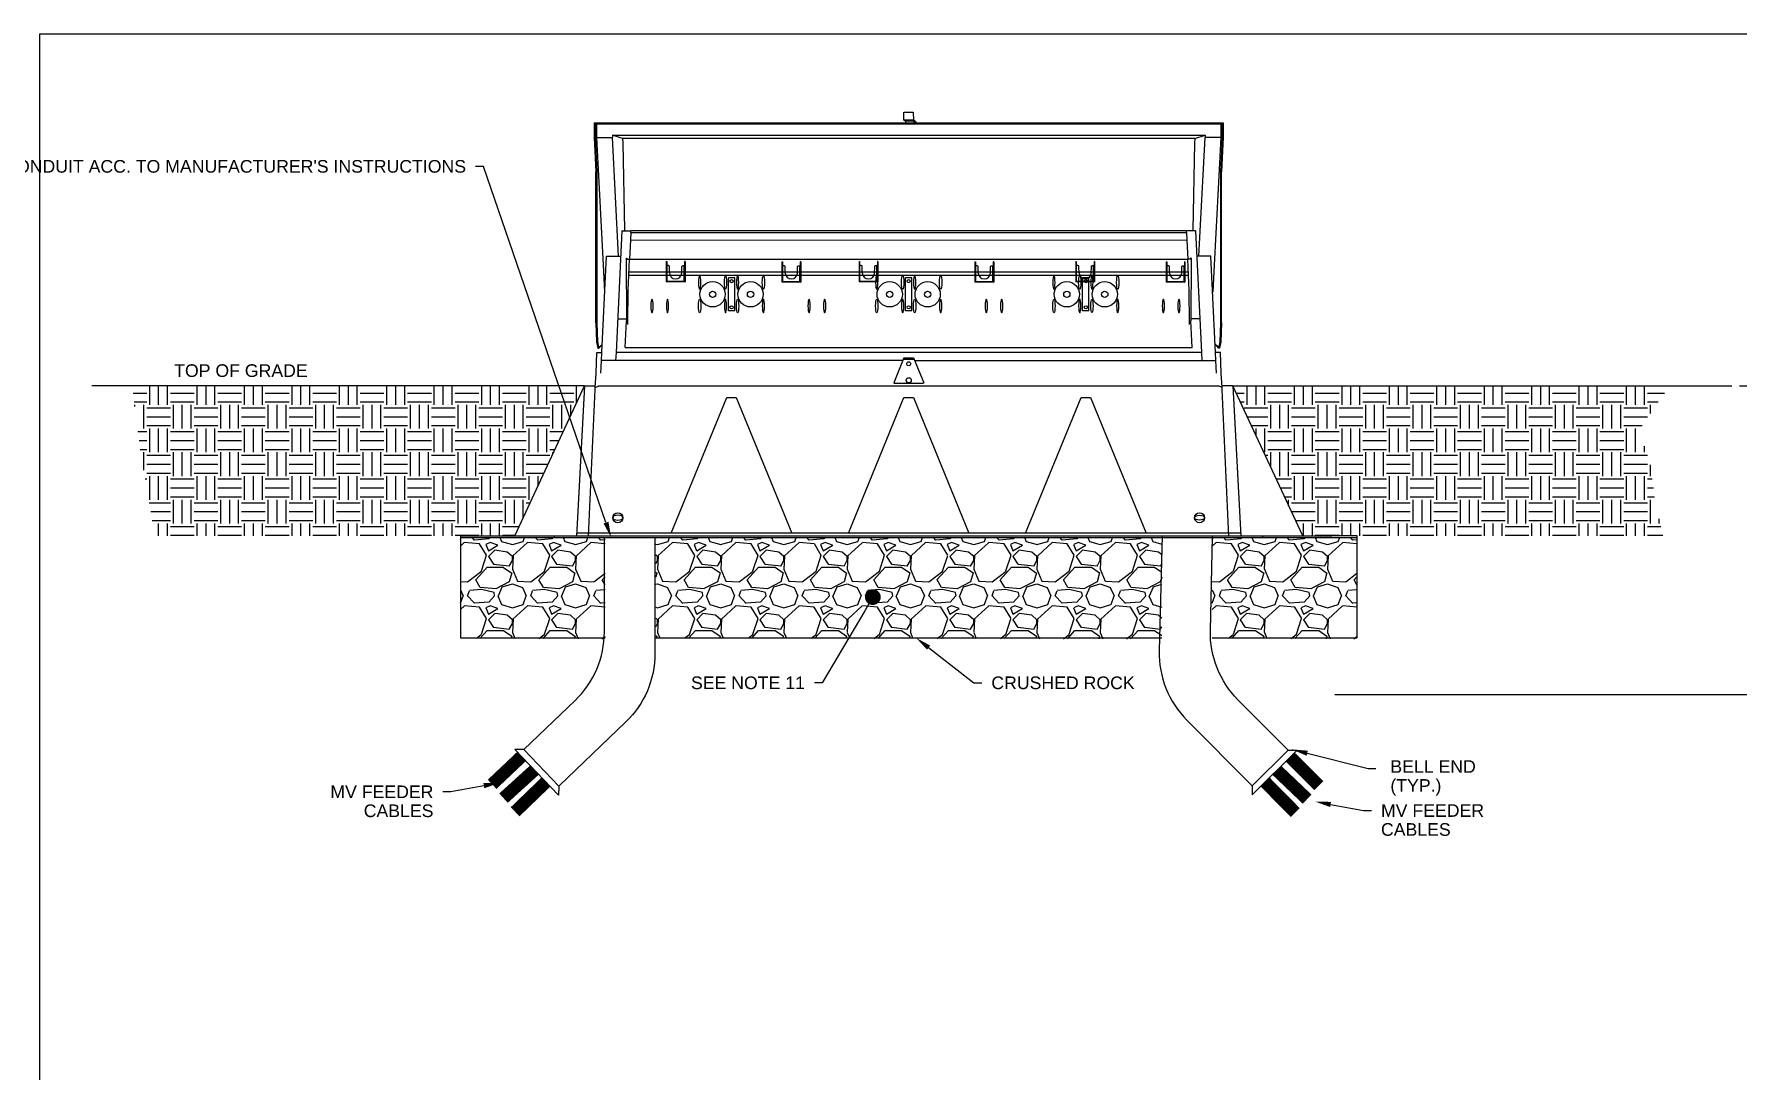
# Model space of a CAD drawing. Header units: feet. Extents: x -208 to 2089, y -974 to 342.
# Drawn here: x 712.7 to 982.1, y -464.9 to -300.9 of the extents above; entities that cross this region are included whole.
import ezdxf
from ezdxf import colors
from ezdxf.entities.mleader import LeaderData, LeaderLine
from ezdxf.math import Vec2, Vec3

# ---------------------------------------------------------------- set-up
doc = ezdxf.new("R2010")
doc.units = ezdxf.units.FT
doc.header["$MEASUREMENT"] = 0
doc.layers.get('Defpoints').update_dxf_attribs({"color": 5})
for name, color, linetype in [('CABLE', 2, 'Continuous'), ('DIMENSIONS', 1, 'Continuous'), ('DIRT', 8, 'Continuous'), ('EQUIPMENT', 6, 'Continuous'), ('GRAVEL', 8, 'Continuous'), ('SOIL', 254, 'Continuous'), ('TEXT', 1, 'Continuous')]:
    doc.layers.add(name, color=color, linetype=linetype)
doc.styles.add('NEI-A', font='arial.ttf', dxfattribs={"height": 0.1})
doc.dimstyles.new('NEI-A', dxfattribs={"dimtxt": 0.1, "dimasz": 0.125, "dimexe": 0.0625, "dimexo": 0.0625, "dimgap": 0.0625, "dimtad": 0, "dimtih": 1, "dimtoh": 1, "dimdec": 4, "dimzin": 3, "dimdsep": 46, "dimlunit": 4, "dimtxsty": 'NEI-A', "dimcen": 0, "dimclrt": 256, "dimadec": 0, "dimazin": 0, "dimtfac": 0.75, "dimtdec": 4, "dimtofl": 0, "dimtmove": 0, "dimatfit": 3, "dimfxl": 1, "dimtfill": 2, "dimtfillclr": 256, "dimfrac": 1, "dimtolj": 1, "dimtzin": 0, "dimarcsym": 0})

# ---------------------------------------------------------------- blocks, each defined once
blk = doc.blocks.new('NORDIC 04064.07')
for p, q in [((-49.72, 54.6), (49.72, 54.6)), ((-49.72, 54.6), (-49.72, 52.36)), ((49.54, 54.42), (-49.54, 54.42)), ((-49.54, 54.42), (-49.54, 52.36)), ((-49.37, 54.42), (-49.37, 52.29)), ((-0.75, 55.05), (-0.75, 56.31)), ((0.75, 55.05), (-0.75, 55.05)), ((-0.51, 54.86), (-0.75, 55.05)), ((-0.72, 56.31), (0.72, 56.31)), ((0.77, 54.86), (-0.51, 54.86)), ((-0.51, 54.86), (-0.51, 54.6)), ((0.72, 56.31), (0.75, 55.05)), ((0.75, 55.05), (0.84, 55.05)), ((0.77, 54.86), (1.07, 54.6)), ((0.84, 55.05), (1.14, 54.79)), ((1.14, 54.79), (1.07, 54.6)), ((49.37, 54.42), (49.37, 52.29)), ((49.54, 54.42), (49.54, 52.36)), ((49.72, 54.6), (49.72, 52.36)), ((-49.72, 52.36), (-49.47, 46.85)), ((-49.54, 52.36), (-49.28, 46.85)), ((-49.37, 52.29), (-46.85, 52.29)), ((-49.37, 52.29), (-48.23, 31.08)), ((-46.85, 52.67), (46.85, 52.67)), ((-45.22, 52.13), (-46.85, 52.67)), ((-46.85, 52.67), (-46.85, 52.29)), ((-45.87, 33.51), (-46.85, 52.29)), ((45.22, 52.13), (-45.22, 52.13)), ((-45.22, 52.13), (-45.2, 51.43)), ((-45.2, 51.43), (-44.92, 37.62)), ((45.2, 51.43), (44.92, 37.62)), ((45.22, 52.13), (45.2, 51.43)), ((45.22, 52.13), (46.85, 52.67)), ((45.87, 33.51), (46.85, 52.29)), ((46.85, 52.67), (46.85, 52.29)), ((49.37, 52.29), (46.85, 52.29)), ((49.37, 52.29), (48.23, 31.08)), ((49.54, 52.36), (49.28, 46.85)), ((49.72, 52.36), (49.47, 46.85)), ((-49.47, 22.98), (-49.47, 46.85)), ((-49.28, 46.85), (-49.28, 22.98)), ((49.28, 46.85), (49.28, 22.98)), ((49.47, 22.98), (49.47, 46.85)), ((-45.36, 37.52), (-46.27, 18.29)), ((-45.36, 37.52), (-43.94, 37.52)), ((-44.92, 37.52), (-44.92, 37.62)), ((-43.98, 36.07), (-44.12, 33.06)), ((-43.94, 37.29), (-43.98, 36.07)), ((-43.98, 36.08), (43.98, 36.07)), ((43.94, 37.52), (-43.94, 37.52)), ((-43.94, 37.29), (-43.94, 37.52)), ((-43.94, 37.29), (43.94, 37.29)), ((45.36, 37.52), (43.94, 37.52)), ((43.94, 37.29), (43.94, 37.52)), ((43.94, 37.29), (43.98, 36.07)), ((43.98, 36.07), (44.12, 33.06)), ((44.92, 37.52), (44.92, 37.62)), ((45.36, 37.52), (46.27, 18.29)), ((-48.53, 18.27), (-47.79, 33.51)), ((-47.79, 33.51), (-45.55, 33.51)), ((-44.68, 33.23), (-44.59, 23.31)), ((-44.68, 33.23), (-44.57, 33.23)), ((-44.57, 33.23), (-44.57, 33.04)), ((-44.57, 33.04), (-44.12, 33.06)), ((-44.31, 29.24), (-44.12, 33.06)), ((-44.12, 33.06), (44.12, 33.06)), ((-38.33, 32.67), (-38.33, 29.45)), ((-38.33, 32.67), (-38.26, 32.67)), ((-38.26, 32.67), (-38.26, 32.11)), ((-35.43, 32.67), (-35.43, 32.11)), ((-35.36, 32.67), (-35.43, 32.67)), ((-35.36, 32.67), (-35.36, 29.45)), ((-20.04, 32.64), (-20.04, 29.42)), ((-20.04, 32.64), (-19.97, 32.64)), ((-19.97, 32.64), (-19.97, 32.08)), ((-17.14, 32.64), (-17.14, 32.08)), ((-17.07, 32.64), (-17.14, 32.64)), ((-17.07, 32.64), (-17.07, 29.42)), ((-7.84, 32.67), (-7.84, 29.45)), ((-7.84, 32.67), (-7.77, 32.67)), ((-7.77, 32.67), (-7.77, 32.11)), ((-4.95, 32.67), (-4.95, 32.11)), ((-4.88, 32.67), (-4.95, 32.67)), ((-4.88, 32.67), (-4.88, 29.45)), ((10.48, 32.64), (10.48, 29.42)), ((10.48, 32.64), (10.55, 32.64)), ((10.55, 32.64), (10.55, 32.08)), ((13.37, 32.64), (13.37, 32.08)), ((13.44, 32.64), (13.37, 32.64)), ((13.44, 32.64), (13.44, 29.42)), ((26.41, 32.67), (26.41, 29.45)), ((26.41, 32.67), (26.48, 32.67)), ((26.48, 32.67), (26.48, 32.11)), ((29.31, 32.67), (29.31, 32.11)), ((29.38, 32.67), (29.31, 32.67)), ((29.38, 32.67), (29.38, 29.45)), ((40.72, 32.64), (40.72, 29.42)), ((40.72, 32.64), (40.79, 32.64)), ((40.79, 32.64), (40.79, 32.08)), ((43.61, 32.64), (43.61, 32.08)), ((43.68, 32.64), (43.61, 32.64)), ((43.68, 32.64), (43.68, 29.42)), ((44.31, 29.24), (44.12, 33.06)), ((44.57, 33.04), (44.12, 33.06)), ((44.68, 33.23), (44.57, 33.23)), ((44.57, 33.23), (44.57, 33.04)), ((44.68, 33.23), (44.59, 23.31)), ((47.79, 33.51), (45.55, 33.51)), ((48.53, 18.27), (47.79, 33.51)), ((-48.23, 31.08), (-48.07, 27.81)), ((44.31, 30.48), (-44.24, 30.48)), ((-44.22, 31.06), (44.31, 31.06)), ((-38.26, 32.11), (-38.19, 32.04)), ((-37.98, 32.04), (-38.19, 32.04)), ((-38.19, 32.01), (-38.19, 32.04)), ((-38.19, 29.49), (-38.19, 32.01)), ((-37.91, 32.01), (-37.98, 32.04)), ((-37.86, 31.97), (-37.91, 32.01)), ((-37.84, 31.9), (-37.86, 31.97)), ((-37.84, 31.71), (-37.84, 31.9)), ((-37.81, 30.87), (-37.84, 31.71)), ((-35.88, 30.87), (-35.85, 31.71)), ((-35.85, 31.9), (-35.83, 31.97)), ((-35.85, 31.71), (-35.85, 31.9)), ((-35.83, 31.97), (-35.78, 32.01)), ((-35.78, 32.01), (-35.71, 32.04)), ((-35.71, 32.04), (-35.5, 32.04)), ((-35.43, 32.11), (-35.5, 32.04)), ((-35.5, 32.01), (-35.5, 32.04)), ((-35.5, 29.49), (-35.5, 32.01)), ((-27.5, 30.09), (-28.5, 30.09)), ((-28.5, 24.89), (-28.5, 30.09)), ((-27.5, 24.89), (-27.5, 30.09)), ((-19.97, 32.08), (-19.9, 32.01)), ((-19.69, 32.01), (-19.9, 32.01)), ((-19.9, 31.99), (-19.9, 32.01)), ((-19.9, 29.47), (-19.9, 31.99)), ((-19.62, 31.99), (-19.69, 32.01)), ((-19.57, 31.94), (-19.62, 31.99)), ((-19.55, 31.87), (-19.57, 31.94)), ((-19.55, 31.69), (-19.55, 31.87)), ((-19.52, 30.85), (-19.55, 31.69)), ((-17.59, 30.85), (-17.56, 31.69)), ((-17.56, 31.87), (-17.54, 31.94)), ((-17.56, 31.69), (-17.56, 31.87)), ((-17.54, 31.94), (-17.49, 31.99)), ((-17.49, 31.99), (-17.42, 32.01)), ((-17.42, 32.01), (-17.21, 32.01)), ((-17.14, 32.08), (-17.21, 32.01)), ((-17.21, 31.99), (-17.21, 32.01)), ((-17.21, 29.47), (-17.21, 31.99)), ((-7.77, 32.11), (-7.7, 32.04)), ((-7.49, 32.04), (-7.7, 32.04)), ((-7.7, 32.01), (-7.7, 32.04)), ((-7.7, 29.49), (-7.7, 32.01)), ((-7.42, 32.01), (-7.49, 32.04)), ((-7.38, 31.97), (-7.42, 32.01)), ((-7.35, 31.9), (-7.38, 31.97)), ((-7.35, 31.71), (-7.35, 31.9)), ((-7.33, 30.87), (-7.35, 31.71)), ((-5.39, 30.87), (-5.37, 31.71)), ((-5.37, 31.9), (-5.34, 31.97)), ((-5.37, 31.71), (-5.37, 31.9)), ((-5.34, 31.97), (-5.3, 32.01)), ((-5.3, 32.01), (-5.23, 32.04)), ((-5.23, 32.04), (-5.02, 32.04)), ((-4.95, 32.11), (-5.02, 32.04)), ((-5.02, 32.01), (-5.02, 32.04)), ((-5.02, 29.49), (-5.02, 32.01)), ((0.5, 30.09), (-0.5, 30.09)), ((-0.5, 24.89), (-0.5, 30.09)), ((0.5, 24.89), (0.5, 30.09)), ((10.55, 32.08), (10.62, 32.01)), ((10.83, 32.01), (10.62, 32.01)), ((10.62, 31.99), (10.62, 32.01)), ((10.62, 29.47), (10.62, 31.99)), ((10.9, 31.99), (10.83, 32.01)), ((10.95, 31.94), (10.9, 31.99)), ((10.97, 31.87), (10.95, 31.94)), ((10.97, 31.69), (10.97, 31.87)), ((10.99, 30.85), (10.97, 31.69)), ((12.93, 30.85), (12.95, 31.69)), ((12.95, 31.87), (12.98, 31.94)), ((12.95, 31.69), (12.95, 31.87)), ((12.98, 31.94), (13.02, 31.99)), ((13.02, 31.99), (13.09, 32.01)), ((13.09, 32.01), (13.3, 32.01)), ((13.37, 32.08), (13.3, 32.01)), ((13.3, 31.99), (13.3, 32.01)), ((13.3, 29.47), (13.3, 31.99)), ((26.48, 32.11), (26.55, 32.04)), ((26.76, 32.04), (26.55, 32.04)), ((26.55, 32.01), (26.55, 32.04)), ((26.55, 29.49), (26.55, 32.01)), ((26.83, 32.01), (26.76, 32.04)), ((26.88, 31.97), (26.83, 32.01)), ((26.9, 31.9), (26.88, 31.97)), ((26.9, 31.71), (26.9, 31.9)), ((26.93, 30.87), (26.9, 31.71)), ((28.5, 30.09), (27.5, 30.09)), ((27.5, 24.89), (27.5, 30.09)), ((28.5, 24.89), (28.5, 30.09)), ((28.86, 30.87), (28.89, 31.71)), ((28.89, 31.9), (28.91, 31.97)), ((28.89, 31.71), (28.89, 31.9)), ((28.91, 31.97), (28.96, 32.01)), ((28.96, 32.01), (29.03, 32.04)), ((29.03, 32.04), (29.24, 32.04)), ((29.31, 32.11), (29.24, 32.04)), ((29.24, 32.01), (29.24, 32.04)), ((29.24, 29.49), (29.24, 32.01)), ((40.79, 32.08), (40.86, 32.01)), ((41.07, 32.01), (40.86, 32.01)), ((40.86, 31.99), (40.86, 32.01)), ((40.86, 29.47), (40.86, 31.99)), ((41.14, 31.99), (41.07, 32.01)), ((41.19, 31.94), (41.14, 31.99)), ((41.21, 31.87), (41.19, 31.94)), ((41.21, 31.69), (41.21, 31.87)), ((41.23, 30.85), (41.21, 31.69)), ((43.17, 30.85), (43.19, 31.69)), ((43.19, 31.87), (43.22, 31.94)), ((43.19, 31.69), (43.19, 31.87)), ((43.22, 31.94), (43.26, 31.99)), ((43.26, 31.99), (43.33, 32.01)), ((43.33, 32.01), (43.54, 32.01)), ((43.61, 32.08), (43.54, 32.01)), ((43.54, 31.99), (43.54, 32.01)), ((43.54, 29.47), (43.54, 31.99)), ((48.23, 31.08), (48.07, 27.81)), ((-44.4, 22.73), (-44.36, 28.4)), ((-44.36, 28.4), (-44.31, 29.03)), ((-44.31, 29.03), (-44.31, 29.24)), ((-38.19, 29.49), (-38.33, 29.45)), ((-35.36, 29.45), (-38.33, 29.45)), ((-35.5, 29.49), (-38.19, 29.49)), ((-35.5, 29.49), (-35.36, 29.45)), ((-19.9, 29.47), (-20.04, 29.42)), ((-17.07, 29.42), (-20.04, 29.42)), ((-17.21, 29.47), (-19.9, 29.47)), ((-17.21, 29.47), (-17.07, 29.42)), ((-7.7, 29.49), (-7.84, 29.45)), ((-4.88, 29.45), (-7.84, 29.45)), ((-5.02, 29.49), (-7.7, 29.49)), ((-5.02, 29.49), (-4.88, 29.45)), ((10.62, 29.47), (10.48, 29.42)), ((13.44, 29.42), (10.48, 29.42)), ((13.3, 29.47), (10.62, 29.47)), ((13.3, 29.47), (13.44, 29.42)), ((26.55, 29.49), (26.41, 29.45)), ((29.38, 29.45), (26.41, 29.45)), ((29.24, 29.49), (26.55, 29.49)), ((29.24, 29.49), (29.38, 29.45)), ((40.86, 29.47), (40.72, 29.42)), ((43.68, 29.42), (40.72, 29.42)), ((43.54, 29.47), (40.86, 29.47)), ((43.54, 29.47), (43.68, 29.42)), ((44.31, 29.03), (44.31, 29.24)), ((44.36, 28.4), (44.31, 29.03)), ((44.4, 22.73), (44.36, 28.4)), ((-27.5, 24.89), (-28.5, 24.89)), ((0.5, 24.89), (-0.5, 24.89)), ((28.5, 24.89), (27.5, 24.89)), ((-49.47, 22.98), (-49.37, 19.95)), ((-49.28, 22.98), (-49.19, 20.02)), ((-45.92, 23.59), (-44.73, 23.59)), ((-44.8, 19.09), (-44.59, 23.31)), ((44.8, 19.09), (44.59, 23.31)), ((45.92, 23.59), (44.73, 23.59)), ((49.28, 22.98), (49.19, 20.02)), ((49.47, 22.98), (49.37, 19.95)), ((-49.37, 19.95), (-49.16, 18.97)), ((-49.19, 20.02), (-49.05, 19.11)), ((-49.16, 18.97), (-48.98, 18.97)), ((-49.05, 19.11), (-48.48, 19.51)), ((-48.98, 18.97), (-48.48, 19.51)), ((-44.8, 19.09), (44.8, 19.09)), ((48.98, 18.97), (48.48, 19.51)), ((49.05, 19.11), (48.48, 19.51)), ((49.16, 18.97), (48.98, 18.97)), ((49.19, 20.02), (49.05, 19.11)), ((49.37, 19.95), (49.16, 18.97)), ((-49.42, 15), (-49.28, 18.27)), ((-49.28, 18.27), (-48.53, 18.27)), ((-48.67, 15), (-48.58, 17.01)), ((-48.58, 17.01), (-48.53, 18.27)), ((-0.94, 17.01), (-48.58, 17.01)), ((-46.27, 18.29), (-46.34, 17.01)), ((46.27, 18.29), (-46.27, 18.29)), ((-0.76, 17.45), (-2.37, 13.51)), ((-0.76, 17.45), (0.76, 17.45)), ((-0.76, 17.22), (0.76, 17.22)), ((0.76, 17.45), (2.37, 13.51)), ((0.94, 17.01), (48.58, 17.01)), ((46.27, 18.29), (46.34, 17.01)), ((49.28, 18.27), (48.53, 18.27)), ((48.58, 17.01), (48.53, 18.27)), ((48.67, 15), (48.58, 17.01)), ((49.42, 15), (49.28, 18.27)), ((-49.54, 12.74), (-49.42, 15)), ((-2.37, 13.51), (-2.25, 13.39)), ((2.37, 13.51), (2.25, 13.39)), ((49.54, 12.74), (49.42, 15)), ((-62.29, -10.73), (-51.26, 13.02)), ((-51.26, 13.02), (-52.5, -10.79)), ((-51.26, 13.02), (-49.52, 13.02)), ((-50.61, -10.79), (-49.56, 12.41)), ((-49.56, 12.41), (-49.54, 12.74)), ((-49.54, 12.74), (-49, 13.02)), ((-49, 13.02), (49, 13.02)), ((2.25, 13.39), (-2.25, 13.39)), ((49.54, 12.74), (49, 13.02)), ((51.26, 13.02), (49.52, 13.02)), ((49.56, 12.41), (49.54, 12.74)), ((50.61, -10.79), (49.56, 12.41)), ((51.26, 13.02), (52.5, -10.79)), ((62.29, -10.73), (51.26, 13.02)), ((-70.88, -10.73), (-66.88, -10.73)), ((-66.88, -10.73), (66.88, -10.73)), ((52.47, -10.27), (-52.47, -10.27)), ((70.88, -10.73), (66.88, -10.73)), ((-70.88, -10.98), (70.88, -10.98)), ((56, -10.79), (-56, -10.79)), ((-56, -10.98), (-56, -10.79)), ((-56, -10.98), (56, -10.98)), ((-49, -10.98), (49, -10.98)), ((56, -10.98), (56, -10.79))]:
    blk.add_line(p, q)
for points in [[(-37.53, -10.27), (-28.76, 11.17), (-27.25, 11.17), (-18.48, -10.27)], [(-9.53, -10.27), (-0.76, 11.17), (0.76, 11.17), (9.53, -10.27)], [(18.48, -10.27), (27.25, 11.17), (28.76, 11.17), (37.53, -10.27)]]:
    blk.add_lwpolyline(points)
for centre, radius in [((-28, 29.56), 0.25), ((0, 29.56), 0.25), ((28, 29.56), 0.25), ((-31, 27.49), 2), ((-31, 27.49), 0.497), ((-25, 27.49), 2), ((-25, 27.49), 0.497), ((-3, 27.49), 2), ((-3, 27.49), 0.497), ((3, 27.49), 2), ((3, 27.49), 0.497), ((25, 27.49), 2), ((25, 27.49), 0.497), ((31, 27.49), 2), ((31, 27.49), 0.497), ((-28, 25.43), 0.25), ((0, 25.43), 0.25), ((28, 25.43), 0.25), ((0, 16.5), 0.316), ((0, 13.89), 0.401), ((-45.99, -7.85), 0.796), ((45.99, -7.85), 0.796)]:
    blk.add_circle(centre, radius)
for centre in [(-36.85, 30.9), (-18.55, 30.88), (-6.36, 30.9), (11.96, 30.88), (27.9, 30.9), (42.2, 30.88)]:
    blk.add_arc(centre, 0.969, 181.6156, 358.3678)
at = {"extrusion": (0, 0, -1)}
for centre, major_axis, ratio in [((-33.05, 29.35), (0, 1.07), 0.171211), ((-27.05, 29.35), (0, 1.07), 0.171211), ((-5.05, 29.35), (0, 1.07), 0.171211), ((0.95, 29.35), (0, 1.07), 0.171211), ((22.96, 29.35), (0, 1.07), 0.171211), ((28.96, 29.35), (0, 1.07), 0.171211), ((-40.58, 25.64), (0, -1.07), 0.171211), ((-38.13, 25.64), (0, -1.07), 0.171211), ((-28.96, 25.64), (0, -1.07), 0.171211), ((-22.96, 25.64), (0, -1.07), 0.171211), ((-15.74, 25.64), (0, -1.07), 0.171211), ((-13.29, 25.64), (0, -1.07), 0.171211), ((-0.95, 25.64), (0, -1.07), 0.171211), ((5.05, 25.64), (0, -1.07), 0.171211), ((12.27, 25.64), (0, -1.07), 0.171211), ((14.71, 25.64), (0, -1.07), 0.171211), ((27.05, 25.64), (0, -1.07), 0.171211), ((33.05, 25.64), (0, -1.07), 0.171211), ((40.27, 25.64), (0, -1.07), 0.171211), ((42.72, 25.64), (0, -1.07), 0.171211), ((-45.99, -7.85), (-0.796, 0), 0.487015)]:
    blk.add_ellipse(centre, major_axis=major_axis, ratio=ratio, dxfattribs=at)
for centre, major_axis, ratio in [((-28.96, 29.35), (0, 1.07), 0.171211), ((-22.96, 29.35), (0, 1.07), 0.171211), ((-0.95, 29.35), (0, 1.07), 0.171211), ((5.05, 29.35), (0, 1.07), 0.171211), ((27.05, 29.35), (0, 1.07), 0.171211), ((33.05, 29.35), (0, 1.07), 0.171211), ((-33.05, 25.64), (0, -1.07), 0.171211), ((-27.05, 25.64), (0, -1.07), 0.171211), ((-5.05, 25.64), (0, -1.07), 0.171211), ((0.95, 25.64), (0, -1.07), 0.171211), ((22.96, 25.64), (0, -1.07), 0.171211), ((28.96, 25.64), (0, -1.07), 0.171211), ((45.99, -7.85), (0.796, 0), 0.487015)]:
    blk.add_ellipse(centre, major_axis=major_axis, ratio=ratio)
blk = doc.blocks.new('*D36')
at = {"layer": 'Defpoints', "color": 0, "transparency": 16777216}
for p in [(981.08, -356.54), (917.13, -405.33), (987.84, -405.33)]:
    blk.add_point(p, dxfattribs=at)
at = {"layer": 'DIMENSIONS', "color": 0, "lineweight": -2, "transparency": 16777216}
for p, q in [((982.33, -356.54), (989.09, -356.54)), ((987.84, -359.04), (987.84, -375.82)), ((987.84, -402.83), (987.84, -386.05)), ((918.38, -405.33), (989.09, -405.33))]:
    blk.add_line(p, q, dxfattribs=at)
at = {"layer": 'DIMENSIONS', "color": 0, "transparency": 16777216}
for points in [[(987.42, -359.04), (988.26, -359.04), (987.84, -356.54)], [(987.42, -402.83), (988.26, -402.83), (987.84, -405.33)]]:
    blk.add_solid(points, dxfattribs=at)
at = {"layer": 'DIMENSIONS', "transparency": 16777216, "insert": (987.84, -380.93), "char_height": 2, "attachment_point": 5, "rotation": 270, "style": 'NEI-A'}
blk.add_mtext("\\A1;4' MIN", dxfattribs=at)
blk = doc.blocks.new('_Dot')
at = {"color": 0, "linetype": 'ByBlock', "lineweight": -2}
blk.add_line((-0.5, 0), (-1, 0), dxfattribs=at)
at = {"color": 0, "linetype": 'ByBlock', "const_width": 0.5}
blk.add_lwpolyline([(-0.25, 0, 1), (0.25, 0, 1)], format="xyb", close=True, dxfattribs=at)

msp = doc.modelspace()

# ---------------------------------------------------------------- hatches: boundary and pattern name
at = {"layer": 'DIRT'}
h = msp.add_hatch(dxfattribs=at)
h.set_pattern_fill('EARTH', color=256, scale=15)
h.set_pattern_definition([(0, (693.026, -677.816), (3.75, 3.75), [3.75, -3.75]), (0, (693.026, -676.4096), (3.75, 3.75), [3.75, -3.75]), (0, (693.026, -675.0034), (3.75, 3.75), [3.75, -3.75]), (90, (693.495, -674.5346), (-3.75, 3.75), [3.75, -3.75]), (90, (694.901, -674.5346), (-3.75, 3.75), [3.75, -3.75]), (90, (696.3073, -674.5346), (-3.75, 3.75), [3.75, -3.75])])
h.paths.add_polyline_path([(788.70202, -380.2587), (799.72804, -356.5087), (728.26532, -356.62862), (729.47891, -366.45187), (731.82453, -380.2587)])
h = msp.add_hatch(dxfattribs=at)
h.set_pattern_fill('EARTH', color=256, scale=15)
h.set_pattern_definition([(0, (709.026, -677.816), (3.75, 3.75), [3.75, -3.75]), (0, (709.026, -676.4096), (3.75, 3.75), [3.75, -3.75]), (0, (709.026, -675.0034), (3.75, 3.75), [3.75, -3.75]), (90, (709.495, -674.5346), (-3.75, 3.75), [3.75, -3.75]), (90, (710.901, -674.5346), (-3.75, 3.75), [3.75, -3.75]), (90, (712.3073, -674.5346), (-3.75, 3.75), [3.75, -3.75])])
h.paths.add_polyline_path([(902.25014, -356.5087), (971.24739, -356.5087), (965.87974, -364.36619), (967.95729, -366.80867), (968.93495, -374.2952), (970.24775, -380.2587), (913.28101, -380.2587)])
at = {"layer": 'GRAVEL'}
h = msp.add_hatch(dxfattribs=at)
h.set_pattern_fill('GRAVEL', color=256, scale=10)
h.set_pattern_definition([(228.0128, (775.4724, -59.7835), (-80, -90), [1.34536, -133.19088]), (184.96974, (774.5724, -60.7835), (120, 10), [2.30868, -228.55925]), (132.51045, (772.2724, -60.9835), (100, -110), [1.62788, -161.16033]), (267.27369, (768.3724, -63.4835), (10, 200), [2.10238, -208.13558]), (292.83365, (768.2724, -65.5835), (-50, 120), [2.06155, -204.09373]), (357.27369, (769.0724, -67.4835), (-200, 10), [2.10238, -208.13558]), (37.69424, (771.1724, -67.58352), (-130, -100), [2.78029, -275.24849]), (72.25533, (773.3724, -65.8835), (70, 220), [2.62488, -259.86321]), (121.42957, (774.1724, -63.3835), (-80, 130), [2.1095, -208.84073]), (175.23636, (773.0724, -61.5835), (110, -10), [2.40832, -118.00763]), (222.39744, (770.6724, -61.38352), (-120, -110), [3.11448, -308.33375]), (138.81407, (778.2724, -63.5835), (-70, 60), [1.063, -105.23845]), (171.46923, (777.4724, -62.8835), (130, -20), [2.02237, -200.21511]), (225, (775.4724, -62.5835), (-1e-15, -10), [1.4142, -12.72793]), (203.1986, (774.7724, -61.3835), (50, 20), [0.76158, -75.39615]), (291.8014, (774.0724, -61.6835), (-10, 30), [1.07703, -52.77462]), (30.96376, (774.4724, -62.6835), (30, 20), [1.7493, -56.56023]), (161.565, (775.9724, -61.7835), (20, -10), [1.2649, -30.35787]), (16.38954, (768.2724, -61.6835), (100, 30), [1.772, -175.42845]), (70.34618, (769.9724, -61.1835), (-40, -110), [1.4866, -147.17408]), (293.1986, (775.9724, -59.7835), (-20, 50), [1.52315, -74.63458]), (343.61046, (776.5724, -61.1835), (-100, 30), [1.772, -175.42845]), (339.44395, (768.2724, -67.8835), (-50, 20), [1.7088, -83.73124]), (294.77514, (769.8724, -68.4835), (-50, 110), [1.43178, -141.74643]), (66.8014, (776.0724, -69.7835), (20, 50), [1.52315, -74.63458]), (17.35402, (776.6724, -68.3835), (-130, -40), [1.6763, -165.95424]), (69.44395, (771.1724, -69.7835), (-20, -50), [0.8544, -84.58564]), (101.3099, (775.4724, -69.7835), (-10, 40), [0.5099, -50.4803]), (165.96376, (775.3724, -69.2835), (30, -10), [2.06155, -39.1695]), (186.009, (773.3724, -68.7835), (100, 10), [1.9105, -189.13923]), (303.6901, (774.4724, -63.5835), (-10, 20), [1.44222, -34.6133]), (353.15723, (775.2724, -64.7835), (170, -20), [2.51794, -249.27563]), (60.9454, (777.7724, -65.0835), (-40, -70), [1.02956, -101.92674]), (90, (778.272, -64.184), (-10, 10), [0.6, -9.4]), (120.25644, (773.1724, -68.4835), (40, -70), [1.38924, -137.5352]), (48.0128, (772.4724, -67.2835), (80, 90), [2.69072, -131.84552]), (0, (774.272, -65.284), (10, 10), [2.6, -7.4]), (325.30485, (776.8724, -65.2835), (100, -70), [1.58114, -156.53274]), (254.0546, (778.1724, -66.1835), (-10, -40), [1.45602, -71.34508]), (207.64598, (777.7724, -67.5835), (-190, -100), [2.37065, -234.69474]), (175.42608, (775.6724, -68.6835), (-130, 10), [2.50799, -248.29073])])
h.paths.add_polyline_path([(802.99152, -380.5087), (780.11652, -380.5087), (780.11652, -396.3837), (802.99152, -396.56042)])
h = msp.add_hatch(dxfattribs=at)
h.set_pattern_fill('GRAVEL', color=256, scale=10)
h.set_pattern_definition([(228.01279, (638.4075, -59.7835), (-80, -90), [1.34536, -133.19088]), (184.96974, (637.5075, -60.7835), (120, 10), [2.30868, -228.55925]), (132.51045, (635.2075, -60.9835), (100, -110), [1.62788, -161.16033]), (267.27369, (631.3075, -63.4835), (10, 200), [2.10238, -208.13558]), (292.83365, (631.2075, -65.5835), (-50, 120), [2.06155, -204.09373]), (357.27369, (632.0075, -67.4835), (-200, 10), [2.10238, -208.13558]), (37.69424, (634.10748, -67.58352), (-130, -100), [2.78029, -275.24849]), (72.25533, (636.3075, -65.8835), (70, 220), [2.62488, -259.86321]), (121.42957, (637.1075, -63.3835), (-80, 130), [2.1095, -208.84073]), (175.23636, (636.0075, -61.5835), (110, -10), [2.40832, -118.00763]), (222.39744, (633.60748, -61.38352), (-120, -110), [3.11448, -308.33375]), (138.81407, (641.2075, -63.5835), (-70, 60), [1.06301, -105.23845]), (171.46923, (640.4075, -62.8835), (130, -20), [2.02237, -200.21511]), (225, (638.4075, -62.5835), (-1e-15, -10), [1.4142, -12.72793]), (203.1986, (637.7075, -61.3835), (50, 20), [0.76158, -75.39615]), (291.8014, (637.0075, -61.6835), (-10, 30), [1.07703, -52.77462]), (30.96376, (637.4075, -62.6835), (30, 20), [1.7493, -56.56023]), (161.56505, (638.9075, -61.7835), (20, -10), [1.2649, -30.35787]), (16.38954, (631.2075, -61.6835), (100, 30), [1.772, -175.42845]), (70.34618, (632.9075, -61.1835), (-40, -110), [1.48661, -147.17408]), (293.1986, (638.9075, -59.7835), (-20, 50), [1.52315, -74.63458]), (343.61046, (639.5075, -61.1835), (-100, 30), [1.772, -175.42845]), (339.44395, (631.2075, -67.8835), (-50, 20), [1.7088, -83.73124]), (294.77514, (632.8075, -68.4835), (-50, 110), [1.43178, -141.74643]), (66.8014, (639.0075, -69.7835), (20, 50), [1.52315, -74.63458]), (17.35402, (639.6075, -68.3835), (-130, -40), [1.67631, -165.95424]), (69.44395, (634.1075, -69.7835), (-20, -50), [0.8544, -84.58564]), (101.30993, (638.4075, -69.7835), (-10, 40), [0.5099, -50.4803]), (165.96376, (638.3075, -69.2835), (30, -10), [2.06155, -39.1695]), (186.009, (636.3075, -68.7835), (100, 10), [1.9105, -189.13923]), (303.6901, (637.4075, -63.5835), (-10, 20), [1.44222, -34.6133]), (353.15723, (638.2075, -64.7835), (170, -20), [2.51794, -249.27563]), (60.9454, (640.7075, -65.0835), (-40, -70), [1.02956, -101.92674]), (90, (641.207, -64.184), (-10, 10), [0.6, -9.4]), (120.25644, (636.1075, -68.4835), (40, -70), [1.38924, -137.5352]), (48.01279, (635.4075, -67.2835), (80, 90), [2.69072, -131.84552]), (0, (637.207, -65.284), (10, 10), [2.6, -7.4]), (325.30485, (639.8075, -65.2835), (100, -70), [1.58114, -156.53274]), (254.0546, (641.1075, -66.1835), (-10, -40), [1.45602, -71.34508]), (207.64598, (640.7075, -67.5835), (-190, -100), [2.37065, -234.69474]), (175.42608, (638.6075, -68.6835), (-130, 10), [2.50799, -248.29073])])
h.paths.add_polyline_path([(890.99152, -380.5087), (810.99152, -380.5087), (810.99152, -396.3837), (890.99152, -396.56042)])
h = msp.add_hatch(dxfattribs=at)
h.set_pattern_fill('GRAVEL', color=256, scale=10)
h.set_pattern_definition([(228.0128, (894.3474, -59.7835), (-80, -90), [1.34536, -133.19088]), (184.96974, (893.4474, -60.7835), (120, 10), [2.30868, -228.55925]), (132.51045, (891.1474, -60.9835), (100, -110), [1.62788, -161.16033]), (267.27369, (887.2474, -63.4835), (10, 200), [2.10238, -208.13558]), (292.83365, (887.1474, -65.5835), (-50, 120), [2.06155, -204.09373]), (357.27369, (887.9474, -67.4835), (-200, 10), [2.10238, -208.13558]), (37.69424, (890.0474, -67.58352), (-130, -100), [2.78029, -275.24849]), (72.25533, (892.2474, -65.8835), (70, 220), [2.62488, -259.86321]), (121.42957, (893.0474, -63.3835), (-80, 130), [2.1095, -208.84073]), (175.23636, (891.9474, -61.5835), (110, -10), [2.40832, -118.00763]), (222.39744, (889.5474, -61.38352), (-120, -110), [3.11448, -308.33375]), (138.81407, (897.1474, -63.5835), (-70, 60), [1.063, -105.23845]), (171.46923, (896.3474, -62.8835), (130, -20), [2.02237, -200.21511]), (225, (894.3474, -62.5835), (-1e-15, -10), [1.4142, -12.72793]), (203.1986, (893.6474, -61.3835), (50, 20), [0.76158, -75.39615]), (291.8014, (892.9474, -61.6835), (-10, 30), [1.07703, -52.77462]), (30.96376, (893.3474, -62.6835), (30, 20), [1.7493, -56.56023]), (161.565, (894.8474, -61.7835), (20, -10), [1.2649, -30.35787]), (16.38954, (887.1474, -61.6835), (100, 30), [1.772, -175.42845]), (70.34618, (888.8474, -61.1835), (-40, -110), [1.4866, -147.17408]), (293.1986, (894.8474, -59.7835), (-20, 50), [1.52315, -74.63458]), (343.61046, (895.4474, -61.1835), (-100, 30), [1.772, -175.42845]), (339.44395, (887.1474, -67.8835), (-50, 20), [1.7088, -83.73124]), (294.77514, (888.7474, -68.4835), (-50, 110), [1.43178, -141.74643]), (66.8014, (894.9474, -69.7835), (20, 50), [1.52315, -74.63458]), (17.35402, (895.5474, -68.3835), (-130, -40), [1.6763, -165.95424]), (69.44395, (890.0474, -69.7835), (-20, -50), [0.8544, -84.58564]), (101.3099, (894.3474, -69.7835), (-10, 40), [0.5099, -50.4803]), (165.96376, (894.2474, -69.2835), (30, -10), [2.06155, -39.1695]), (186.009, (892.2474, -68.7835), (100, 10), [1.9105, -189.13923]), (303.6901, (893.3474, -63.5835), (-10, 20), [1.44222, -34.6133]), (353.15723, (894.1474, -64.7835), (170, -20), [2.51794, -249.27563]), (60.9454, (896.6474, -65.0835), (-40, -70), [1.02956, -101.92674]), (90, (897.147, -64.184), (-10, 10), [0.6, -9.4]), (120.25644, (892.0474, -68.4835), (40, -70), [1.38924, -137.5352]), (48.0128, (891.3474, -67.2835), (80, 90), [2.69072, -131.84552]), (0, (893.147, -65.284), (10, 10), [2.6, -7.4]), (325.30485, (895.7474, -65.2835), (100, -70), [1.58114, -156.53274]), (254.0546, (897.0474, -66.1835), (-10, -40), [1.45602, -71.34508]), (207.64598, (896.6474, -67.5835), (-190, -100), [2.37065, -234.69474]), (175.42608, (894.5474, -68.6835), (-130, 10), [2.50799, -248.29073])])
h.paths.add_polyline_path([(921.86652, -380.5087), (898.99152, -380.5087), (898.99152, -396.3837), (921.86652, -396.56042)])

# ---------------------------------------------------------------- linework, layer by layer
at = {"layer": 'CABLE', "const_width": 2}
for points in [[(789.78245, -415.14236), (785.13203, -419.54251)], [(911.30019, -415.24118), (915.84171, -419.75366)], [(791.81702, -417.30046), (786.93616, -421.72791)], [(909.2135, -417.34892), (913.98471, -421.89432)], [(793.64043, -419.18429), (788.77068, -423.8875)], [(793.03103, -418.95788), (793.03091, -418.95799)], [(907.3446, -419.18763), (912.09797, -424.00844)], [(907.95935, -418.97618), (907.95947, -418.97629)]]:
    msp.add_lwpolyline(points, dxfattribs=at)
at = {"layer": 'Defpoints'}
msp.add_lwpolyline([(713.59619, -300.87849), (713.59619, -628.87849), (1211.53397, -628.87849), (1211.45397, -300.87849)], close=True, dxfattribs=at)
at = {"layer": 'EQUIPMENT'}
for p, q in [((780.11652, -380.2587), (780.11652, -380.5087)), ((780.11652, -380.2587), (784.11652, -380.2587)), ((780.11652, -380.5087), (921.86652, -380.5087)), ((784.11652, -380.2587), (917.86652, -380.2587)), ((802.99152, -380.5087), (898.99152, -380.5087)), ((921.86652, -380.2587), (917.86652, -380.2587)), ((921.86652, -380.2587), (921.86652, -380.5087)), ((788.7147, -414.0174), (795.62997, -421.24091)), ((790.12858, -414.04823), (795.66079, -419.82703)), ((912.39512, -414.14265), (905.3054, -421.19502)), ((910.98091, -414.13892), (905.30914, -419.78081)), ((795.66079, -419.82703), (795.62997, -421.24091)), ((905.30914, -419.78081), (905.3054, -421.19502))]:
    msp.add_line(p, q, dxfattribs=at)
for points in [[(790.12858, -414.04823), (798.25467, -406.27032, 0.204607432), (802.88276, -395.4341), (802.88276, -380.57893)], [(810.88276, -380.57893), (810.88276, -398.85086, -0.204607432), (806.25467, -409.68707), (795.65814, -419.82957)], [(891.05079, -380.17246), (890.60429, -398.43894, 0.204607432), (894.96621, -409.38501), (905.31172, -419.78341)], [(910.98091, -414.13892), (903.04731, -406.16476, -0.204607432), (898.6854, -395.21869), (899.0484, -380.36795)]]:
    msp.add_lwpolyline(points, format="xyb", dxfattribs=at)
for points in [[(790.12858, -414.04823), (788.7147, -414.0174)], [(910.98091, -414.13892), (912.39512, -414.14265)]]:
    msp.add_lwpolyline(points, dxfattribs=at)
at = {"layer": 'GRAVEL'}
for p, q in [((780.11652, -380.5087), (921.86652, -380.5087)), ((780.11652, -380.5087), (780.11652, -396.3837)), ((921.86652, -380.5087), (921.86652, -396.3837)), ((780.11652, -396.3837), (802.99152, -396.3837)), ((810.99152, -396.3837), (890.99152, -396.3837)), ((898.99152, -396.3837), (921.86652, -396.3837))]:
    msp.add_line(p, q, dxfattribs=at)
at = {"layer": 'SOIL'}
for p, q in [((799.72804, -356.5087), (721.86806, -356.5087)), ((902.25014, -356.5087), (981.14255, -356.5375))]:
    msp.add_line(p, q, dxfattribs=at)

# ---------------------------------------------------------------- block references
at = {"layer": 'EQUIPMENT'}
msp.add_blockref('NORDIC 04064.07', (850.99152, -369.52917), dxfattribs=at)

# ---------------------------------------------------------------- texts
at = {"layer": 'TEXT', "insert": (745.42251, -353.11086), "char_height": 2, "attachment_point": 2, "style": 'NEI-A'}
msp.add_mtext('TOP OF GRADE', dxfattribs=at)

# ---------------------------------------------------------------- dimensions: what is measured, and where the dimension line sits
at = {"layer": 'DIMENSIONS'}
dim = msp.add_linear_dim(base=(987.84147, -405.33226), p1=(981.08005, -356.5375), p2=(917.13196, -405.33226), angle=90, text="4' MIN", dimstyle='NEI-A', override={"dimscale": 0, "dimtxt": 0.1, "dimasz": 0.125, "dimexe": 0.0625, "dimexo": 0.0625, "dimgap": 0.0625, "dimtfill": 0}, dxfattribs=at)
dim.commit()
dim.dimension.update_dxf_attribs({"geometry": '*D36', "text_midpoint": (987.84147, -380.93488), "dimtype": 160, "text_rotation": 270})

# ---------------------------------------------------------------- leaders
at = {"layer": 'TEXT'}
ml = msp.add_multileader_mtext('Standard', dxfattribs=at)
ml.set_content("CUT HOLE FOR CONDUIT ACC. TO MANUFACTURER'S INSTRUCTIONS", color=256, style='NEI-A')
ml.set_leader_properties()
ml.build(insert=Vec2(0, 0))
ml.multileader.update_dxf_attribs({"dogleg_length": 0.0625, "arrow_head_size": 2.5, "scale": 20})
ctx = ml.context
ctx.base_point, ctx.scale, ctx.char_height, ctx.arrow_head_size, ctx.landing_gap_size, ctx.plane_origin = Vec3(741.71769, -321.82062), 20, 2, 2.5, 1.5, Vec3(702.68183, -432.79756)
ctx.text_align_type = 2
notes = []
notes.append((ctx, [(1, (1, 1, 0), (783.76441, -321.82062), (-1, 0), 1.25, [(0, [(803.95107, -380.5087)], 0, [])])]))
ctx.mtext.insert, ctx.mtext.width, ctx.mtext.alignment, ctx.mtext.line_spacing_factor, ctx.mtext.flow_direction = Vec3(781.01441, -320.80357), 37.7581831, 3, 0.9, 5
ml = msp.add_multileader_mtext('Standard', dxfattribs=at)
ml.set_content('SEE NOTE 11', color=256, style='NEI-A')
ml.set_leader_properties()
ml.set_arrow_properties(name='DOT')
ml.build(insert=Vec2(0, 0))
ml.multileader.update_dxf_attribs({"dogleg_length": 0.0625, "arrow_head_size": 2.5, "scale": 20})
ctx = ml.context
ctx.base_point, ctx.scale, ctx.char_height, ctx.arrow_head_size, ctx.landing_gap_size, ctx.plane_origin = Vec3(815.70931, -403.50777), 20, 2, 2.5, 1.5, Vec3(733.40781, -420.04901)
ctx.text_align_type = 2
notes.append((ctx, [(1, (1, 1, 0), (837.33311, -403.50777), (-1, 0), 1.25, [(0, [(845.32113, -389.92752)], 0, [])])]))
ctx.mtext.insert, ctx.mtext.alignment, ctx.mtext.line_spacing_factor, ctx.mtext.flow_direction = Vec3(834.58311, -402.49072), 3, 0.9, 5
ml = msp.add_multileader_mtext('Standard', dxfattribs=at)
ml.set_content('CRUSHED ROCK', color=256, style='NEI-A')
ml.set_leader_properties()
ml.build(insert=Vec2(0, 0))
ml.multileader.update_dxf_attribs({"dogleg_length": 0.0625, "arrow_head_size": 2.5, "scale": 20})
ctx = ml.context
ctx.base_point, ctx.scale, ctx.char_height, ctx.arrow_head_size, ctx.landing_gap_size, ctx.plane_origin = Vec3(862.5566, -403.50777), 20, 2, 2.5, 1.5, Vec3(794.90709, -453.20379)
notes.append((ctx, [(0, (1, 1, 0), (861.3066, -403.50777), (1, 0), 1.25, [(0, [(852.17123, -396.3837)], 0, [])])]))
ctx.mtext.insert, ctx.mtext.line_spacing_factor, ctx.mtext.flow_direction = Vec3(864.0566, -402.49072), 0.9, 5
ml = msp.add_multileader_mtext('Standard', dxfattribs=at)
ml.set_content(' BELL END \\P (TYP.)', color=256, style='NEI-A')
ml.set_leader_properties()
ml.build(insert=Vec2(0, 0))
ml.multileader.update_dxf_attribs({"dogleg_length": 0.0625, "arrow_head_size": 2.5, "scale": 20})
ctx = ml.context
ctx.base_point, ctx.scale, ctx.char_height, ctx.arrow_head_size, ctx.landing_gap_size, ctx.plane_origin = Vec3(924.86529, -417.01969), 20, 2, 2.5, 1.5, Vec3(987.06575, -483.05346)
notes.append((ctx, [(1, (1, 1, 0), (923.61529, -417.01969), (1, 0), 1.25, [(0, [(911.57415, -414.0206)], 0, [])])]))
ctx.mtext.insert, ctx.mtext.line_spacing_factor, ctx.mtext.flow_direction = Vec3(926.36529, -415.72569), 0.9, 5
ml = msp.add_multileader_mtext('Standard', dxfattribs=at)
ml.set_content('MV FEEDER\\PCABLES', color=256, style='NEI-A')
ml.set_leader_properties()
ml.build(insert=Vec2(0, 0))
ml.multileader.update_dxf_attribs({"dogleg_length": 0.0625, "arrow_head_size": 2.5, "scale": 20})
ctx = ml.context
ctx.base_point, ctx.scale, ctx.char_height, ctx.arrow_head_size, ctx.landing_gap_size, ctx.plane_origin = Vec3(758.3016, -420.74307), 20, 2, 2.5, 1.5, Vec3(705.93663, -475.99936)
ctx.text_align_type = 2
notes.append((ctx, [(1, (1, 1, 0), (778.6089, -420.74307), (-1, 0), 1.25, [(0, [(786.2846, -419.30831)], 0, [])])]))
ctx.mtext.insert, ctx.mtext.alignment, ctx.mtext.line_spacing_factor, ctx.mtext.flow_direction = Vec3(775.8589, -419.72601), 3, 0.9, 5
ml = msp.add_multileader_mtext('Standard', dxfattribs=at)
ml.set_content('MV FEEDER\\PCABLES', color=256, style='NEI-A')
ml.set_leader_properties()
ml.build(insert=Vec2(0, 0))
ml.multileader.update_dxf_attribs({"dogleg_length": 0.0625, "arrow_head_size": 2.5, "scale": 20})
ctx = ml.context
ctx.base_point, ctx.scale, ctx.char_height, ctx.arrow_head_size, ctx.landing_gap_size, ctx.plane_origin = Vec3(924.1562, -423.70471), 20, 2, 2.5, 1.5, Vec3(995.57848, -478.961)
notes.append((ctx, [(1, (1, 1, 0), (922.9062, -423.70471), (1, 0), 1.25, [(0, [(915.2305, -422.26995)], 0, [])])]))
ctx.mtext.insert, ctx.mtext.line_spacing_factor, ctx.mtext.flow_direction = Vec3(925.6562, -422.68765), 0.9, 5
for ctx, leaders in notes:
    for number, flags, end, landing, length, lines in leaders:
        leader = LeaderData()
        leader.index, (leader.has_last_leader_line, leader.has_dogleg_vector, leader.attachment_direction) = number, flags
        leader.last_leader_point, leader.dogleg_vector, leader.dogleg_length = Vec3(end), Vec3(landing), length
        for number, points, colour, breaks in lines:
            line = LeaderLine()
            line.index, line.vertices, line.color, line.breaks = number, Vec3.list(points), colors.encode_raw_color(colour), breaks
            leader.lines.append(line)
        ctx.leaders.append(leader)

doc.saveas('drawing.dxf')
